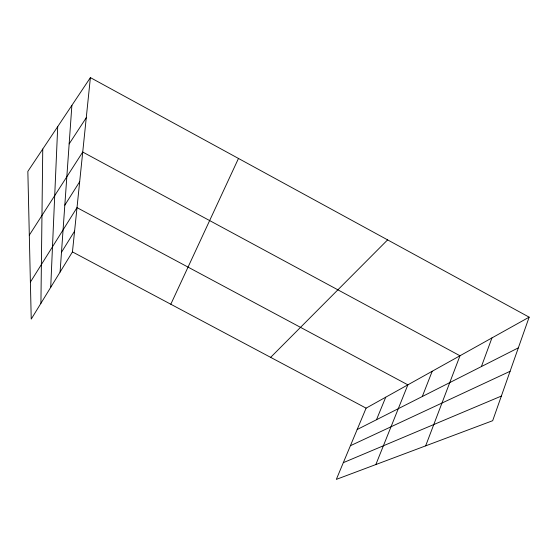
<?xml version="1.0" encoding="UTF-8"?>
<svg xmlns="http://www.w3.org/2000/svg" width="557" height="557" viewBox="0 0 557 557"><rect width="100%" height="100%" fill="white"/><g stroke="black" fill="none" stroke-linecap="round" stroke-linejoin="round"><path stroke-width="0.84" d="M40.919 303.314L42.757 149.046M50.722 287.321L57.719 126.606M60.086 272.06L71.881 105.377M90.394 77.611L27.85 171.396L31.234 319.098L72.452 251.903L90.394 77.611L529.15 317.156L492.68 420.702L336.331 479.389L366.102 408.149L529.15 317.156M481.408 366.562L491.942 337.918M425.659 445.858L459.978 355.763L82.728 152.04L29.312 235.151M422.303 396.521L432.204 371.261M375.843 464.559L407.863 384.845L77.005 207.636L30.384 282.114M376.483 419.741L385.736 397.197M170.811 304.24L238.473 158.46M61.486 252.286L74.589 231.127M64.821 205.164L79.679 181.714M69.152 143.908L86.265 117.729M270.646 357.357L387.609 239.879M357.162 429.531L518.337 347.847M350.402 445.718L510.08 371.296M343.321 462.665L501.363 396.062M72.452 251.903L366.102 408.149"/></g></svg>
